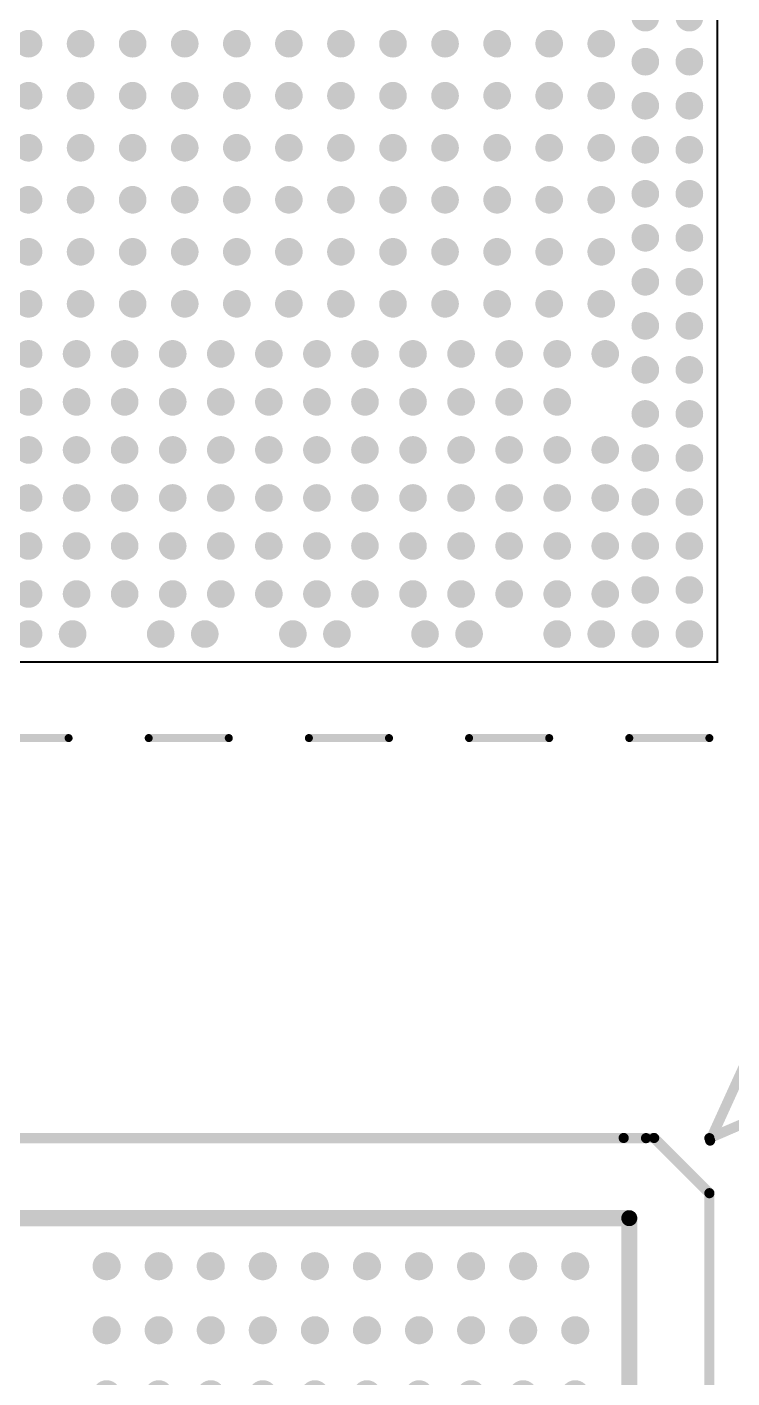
# Model space of a CAD drawing. Extents: x 109.4 to 149.6, y 97.5 to 152.5.
# Drawn here: x 129.52 to 138.32, y 107.98 to 124.86 of the extents above; entities that cross this region are included whole.
import ezdxf

# ---------------------------------------------------------------- set-up
doc = ezdxf.new("R2010")
doc.units = 0
doc.header["$MEASUREMENT"] = 0
doc.layers.get('0').update_dxf_attribs({"linetype": 'CONTINUOUS'})
for name, color, linetype in [('DRIL_PLTE_THRU_01', 3, 'CONTINUOUS'), ('DRIL_PLTE_THRU_02', 171, 'CONTINUOUS'), ('DRIL_PLTE_THRU_03', 34, 'CONTINUOUS'), ('DRIL_PLTE_THRU_04', 1, 'CONTINUOUS'), ('DRIL_PLTE_THRU_05', 171, 'CONTINUOUS'), ('DRIL_PLTE_THRU_06', 136, 'CONTINUOUS'), ('DRIL_PLTE_THRU_07', 216, 'CONTINUOUS'), ('DRIL_PLTE_THRU_08', 2, 'CONTINUOUS'), ('DRIL_PLTE_THRU_09', 6, 'CONTINUOUS'), ('DRIL_PLTE_THRU_10', 106, 'CONTINUOUS'), ('DRIL_PLTE_THRU_11', 171, 'CONTINUOUS'), ('DRIL_PLTE_THRU_12', 176, 'CONTINUOUS'), ('PADS_BOT', 5, 'CONTINUOUS'), ('PADS_INNER', 96, 'CONTINUOUS'), ('PADS_TOP', 96, 'CONTINUOUS'), ('PADS_XR_121', 254, 'CONTINUOUS'), ('PADS_XR_122', 96, 'CONTINUOUS'), ('PADS_XR_123', 3, 'CONTINUOUS'), ('PADS_XR_128', 255, 'CONTINUOUS'), ('PART_TOP_2DLINE_00', 254, 'CONTINUOUS'), ('PART_TOP_2DLINE_01', 254, 'CONTINUOUS'), ('PART_TOP_2DLINE_126', 253, 'CONTINUOUS')]:
    doc.layers.add(name, color=color, linetype=linetype)

# ---------------------------------------------------------------- blocks, each defined once
blk = doc.blocks.new('SMOOTH_0$0254')
at = {"const_width": 0.0127}
blk.add_lwpolyline([(-0.00635, 0, 1), (0.00635, 0, 1)], format="xyb", close=True, dxfattribs=at)
blk = doc.blocks.new('SMOOTH_0$0999993333')
at = {"const_width": 0.05}
blk.add_lwpolyline([(-0.025, 0, 1), (0.025, 0, 1)], format="xyb", close=True, dxfattribs=at)
blk = doc.blocks.new('PART_BODY_TOP_741')
at = {"layer": 'PART_TOP_2DLINE_01', "const_width": 0.1}
for points in [[(-9, -0.5), (-9, 0.5)], [(-9, -2.5), (-9, -1.5)], [(-9, -4.5), (-9, -3.5)], [(-9, -6.5), (-9, -5.5)], [(-9, -8.5), (-9, -7.5)]]:
    blk.add_lwpolyline(points, dxfattribs=at)
at = {"layer": 'PART_TOP_2DLINE_126', "const_width": 0.0254}
blk.add_lwpolyline([(-8.05, -8.6), (-8.05, 8.6), (8.05, 8.6), (8.05, -8.6)], close=True, dxfattribs=at)
blk.add_lwpolyline([(-8.05, -8.6), (-8.05, 8.6), (8.05, 8.6), (8.05, -8.6)], close=True, dxfattribs=at)
at = {"layer": 'PART_TOP_2DLINE_01'}
for p in [(-9, -0.5), (-9, -1.5), (-9, -2.5), (-9, -3.5), (-9, -4.5), (-9, -5.5), (-9, -6.5), (-9, -7.5), (-9, -8.5)]:
    blk.add_blockref('SMOOTH_0$0999993333', p, dxfattribs=at)
at = {"layer": 'PART_TOP_2DLINE_126'}
blk.add_blockref('SMOOTH_0$0254', (-8.05, -8.6), dxfattribs=at)
blk.add_blockref('SMOOTH_0$0254', (-8.05, -8.6), dxfattribs=at)
blk = doc.blocks.new('DRIL_HOLE_0')
blk.add_lwpolyline([(0, 0, 1), (0, 0, 1)], format="xyb", close=True)
blk = doc.blocks.new('PAD_0')
blk.add_lwpolyline([(0, 0, 1), (0, 0, 1)], format="xyb", close=True)
blk = doc.blocks.new('PAD_24')
at = {"const_width": 0.172504}
blk.add_lwpolyline([(0, -0.086252, 1), (0, 0.086252, 1)], format="xyb", close=True, dxfattribs=at)
blk = doc.blocks.new('PAD_25')
at = {"const_width": 0.122504}
blk.add_lwpolyline([(0, -0.061252, 1), (0, 0.061252, 1)], format="xyb", close=True, dxfattribs=at)
blk = doc.blocks.new('STK_TOP_27')
at = {"layer": 'DRIL_PLTE_THRU_01'}
blk.add_blockref('DRIL_HOLE_0', (0, 0), dxfattribs=at)
at = {"layer": 'DRIL_PLTE_THRU_02'}
blk.add_blockref('DRIL_HOLE_0', (0, 0), dxfattribs=at)
at = {"layer": 'DRIL_PLTE_THRU_03'}
blk.add_blockref('DRIL_HOLE_0', (0, 0), dxfattribs=at)
at = {"layer": 'DRIL_PLTE_THRU_04'}
blk.add_blockref('DRIL_HOLE_0', (0, 0), dxfattribs=at)
at = {"layer": 'DRIL_PLTE_THRU_05'}
blk.add_blockref('DRIL_HOLE_0', (0, 0), dxfattribs=at)
at = {"layer": 'DRIL_PLTE_THRU_06'}
blk.add_blockref('DRIL_HOLE_0', (0, 0), dxfattribs=at)
at = {"layer": 'DRIL_PLTE_THRU_07'}
blk.add_blockref('DRIL_HOLE_0', (0, 0), dxfattribs=at)
at = {"layer": 'DRIL_PLTE_THRU_08'}
blk.add_blockref('DRIL_HOLE_0', (0, 0), dxfattribs=at)
at = {"layer": 'DRIL_PLTE_THRU_09'}
blk.add_blockref('DRIL_HOLE_0', (0, 0), dxfattribs=at)
at = {"layer": 'DRIL_PLTE_THRU_10'}
blk.add_blockref('DRIL_HOLE_0', (0, 0), dxfattribs=at)
at = {"layer": 'DRIL_PLTE_THRU_11'}
blk.add_blockref('DRIL_HOLE_0', (0, 0), dxfattribs=at)
at = {"layer": 'DRIL_PLTE_THRU_12'}
blk.add_blockref('DRIL_HOLE_0', (0, 0), dxfattribs=at)
at = {"layer": 'PADS_BOT'}
blk.add_blockref('PAD_0', (0, 0), dxfattribs=at)
at = {"layer": 'PADS_INNER'}
blk.add_blockref('PAD_0', (0, 0), dxfattribs=at)
at = {"layer": 'PADS_TOP'}
blk.add_blockref('PAD_25', (0, 0), dxfattribs=at)
at = {"layer": 'PADS_XR_121'}
blk.add_blockref('PAD_24', (0, 0), dxfattribs=at)
at = {"layer": 'PADS_XR_123'}
blk.add_blockref('PAD_25', (0, 0), dxfattribs=at)
blk = doc.blocks.new('SYM_TOP_43')
for name, p in [('PART_BODY_TOP_741', (0, 0)), ('STK_TOP_27', (-7.7, 0)), ('STK_TOP_27', (-7.2, 0)), ('STK_TOP_27', (-6.6, 0)), ('STK_TOP_27', (-6, 0)), ('STK_TOP_27', (-5.4, 0)), ('STK_TOP_27', (-4.8, 0)), ('STK_TOP_27', (-4.2, 0)), ('STK_TOP_27', (-3.575, 0)), ('STK_TOP_27', (-2.925, 0)), ('STK_TOP_27', (-2.275, 0)), ('STK_TOP_27', (-1.625, 0)), ('STK_TOP_27', (-0.975, 0)), ('STK_TOP_27', (-0.325, 0)), ('STK_TOP_27', (-7.7, -0.55)), ('STK_TOP_27', (-7.2, -0.6)), ('STK_TOP_27', (-6.6, -0.6)), ('STK_TOP_27', (-6, -0.6)), ('STK_TOP_27', (-5.4, -0.6)), ('STK_TOP_27', (-4.8, -0.6)), ('STK_TOP_27', (-4.2, -0.6)), ('STK_TOP_27', (-3.575, -0.65)), ('STK_TOP_27', (-2.925, -0.65)), ('STK_TOP_27', (-2.275, -0.65)), ('STK_TOP_27', (-1.625, -0.65)), ('STK_TOP_27', (-0.975, -0.65)), ('STK_TOP_27', (-0.325, -0.65)), ('STK_TOP_27', (-7.2, -1.2)), ('STK_TOP_27', (-6.6, -1.2)), ('STK_TOP_27', (-6, -1.2)), ('STK_TOP_27', (-5.4, -1.2)), ('STK_TOP_27', (-4.8, -1.2)), ('STK_TOP_27', (-4.2, -1.2)), ('STK_TOP_27', (-3.575, -1.3)), ('STK_TOP_27', (-2.925, -1.3)), ('STK_TOP_27', (-2.275, -1.3)), ('STK_TOP_27', (-1.625, -1.3)), ('STK_TOP_27', (-0.975, -1.3)), ('STK_TOP_27', (-0.325, -1.3)), ('STK_TOP_27', (-7.7, -1.65)), ('STK_TOP_27', (-7.2, -1.8)), ('STK_TOP_27', (-6.6, -1.8)), ('STK_TOP_27', (-6, -1.8)), ('STK_TOP_27', (-5.4, -1.8)), ('STK_TOP_27', (-4.8, -1.8)), ('STK_TOP_27', (-4.2, -1.8)), ('STK_TOP_27', (-3.575, -1.95)), ('STK_TOP_27', (-2.925, -1.95)), ('STK_TOP_27', (-2.275, -1.95)), ('STK_TOP_27', (-1.625, -1.95)), ('STK_TOP_27', (-0.975, -1.95)), ('STK_TOP_27', (-0.325, -1.95)), ('STK_TOP_27', (-7.7, -2.2)), ('STK_TOP_27', (-7.2, -2.4)), ('STK_TOP_27', (-6.6, -2.4)), ('STK_TOP_27', (-6, -2.4)), ('STK_TOP_27', (-5.4, -2.4)), ('STK_TOP_27', (-4.8, -2.4)), ('STK_TOP_27', (-4.2, -2.4)), ('STK_TOP_27', (-3.575, -2.6)), ('STK_TOP_27', (-2.925, -2.6)), ('STK_TOP_27', (-2.275, -2.6)), ('STK_TOP_27', (-1.625, -2.6)), ('STK_TOP_27', (-0.975, -2.6)), ('STK_TOP_27', (-0.325, -2.6)), ('STK_TOP_27', (-7.2, -3)), ('STK_TOP_27', (-6.6, -3)), ('STK_TOP_27', (-6, -3)), ('STK_TOP_27', (-5.4, -3)), ('STK_TOP_27', (-4.8, -3)), ('STK_TOP_27', (-4.2, -3)), ('STK_TOP_27', (-7.7, -3.3)), ('STK_TOP_27', (-3.575, -3.25)), ('STK_TOP_27', (-2.925, -3.25)), ('STK_TOP_27', (-2.275, -3.25)), ('STK_TOP_27', (-1.625, -3.25)), ('STK_TOP_27', (-0.975, -3.25)), ('STK_TOP_27', (-0.325, -3.25)), ('STK_TOP_27', (-7.2, -3.6)), ('STK_TOP_27', (-6.6, -3.6)), ('STK_TOP_27', (-6, -3.6)), ('STK_TOP_27', (-5.4, -3.6)), ('STK_TOP_27', (-4.8, -3.6)), ('STK_TOP_27', (-4.2, -3.6)), ('STK_TOP_27', (-7.7, -3.85)), ('STK_TOP_27', (-3.575, -3.9)), ('STK_TOP_27', (-2.925, -3.9)), ('STK_TOP_27', (-2.275, -3.9)), ('STK_TOP_27', (-1.625, -3.9)), ('STK_TOP_27', (-0.975, -3.9)), ('STK_TOP_27', (-0.325, -3.9)), ('STK_TOP_27', (-7.2, -4.2)), ('STK_TOP_27', (-6.6, -4.2)), ('STK_TOP_27', (-6, -4.2)), ('STK_TOP_27', (-5.4, -4.2)), ('STK_TOP_27', (-4.8, -4.2)), ('STK_TOP_27', (-4.2, -4.2)), ('STK_TOP_27', (-3.575, -4.55)), ('STK_TOP_27', (-2.925, -4.55)), ('STK_TOP_27', (-2.275, -4.55)), ('STK_TOP_27', (-1.625, -4.55)), ('STK_TOP_27', (-0.975, -4.55)), ('STK_TOP_27', (-0.325, -4.55)), ('STK_TOP_27', (-7.2, -4.8)), ('STK_TOP_27', (-6.6, -4.8)), ('STK_TOP_27', (-6, -4.8)), ('STK_TOP_27', (-5.4, -4.8)), ('STK_TOP_27', (-4.8, -4.8)), ('STK_TOP_27', (-4.2, -4.8)), ('STK_TOP_27', (-7.7, -4.95)), ('STK_TOP_27', (-3.575, -5.2)), ('STK_TOP_27', (-2.925, -5.2)), ('STK_TOP_27', (-2.275, -5.2)), ('STK_TOP_27', (-1.625, -5.2)), ('STK_TOP_27', (-0.975, -5.2)), ('STK_TOP_27', (-0.325, -5.2)), ('STK_TOP_27', (-7.2, -5.4)), ('STK_TOP_27', (-6.6, -5.4)), ('STK_TOP_27', (-6, -5.4)), ('STK_TOP_27', (-5.4, -5.4)), ('STK_TOP_27', (-4.8, -5.4)), ('STK_TOP_27', (-4.2, -5.4)), ('STK_TOP_27', (-7.7, -5.5)), ('STK_TOP_27', (-3.575, -5.85)), ('STK_TOP_27', (-2.925, -5.85)), ('STK_TOP_27', (-2.275, -5.85)), ('STK_TOP_27', (-1.625, -5.85)), ('STK_TOP_27', (-0.975, -5.85)), ('STK_TOP_27', (-0.325, -5.85)), ('STK_TOP_27', (-7.2, -6)), ('STK_TOP_27', (-6.6, -6)), ('STK_TOP_27', (-6, -6)), ('STK_TOP_27', (-5.4, -6)), ('STK_TOP_27', (-4.8, -6)), ('STK_TOP_27', (-4.2, -6)), ('STK_TOP_27', (-3.575, -6.5)), ('STK_TOP_27', (-2.925, -6.5)), ('STK_TOP_27', (-2.275, -6.5)), ('STK_TOP_27', (-1.625, -6.5)), ('STK_TOP_27', (-0.975, -6.5)), ('STK_TOP_27', (-0.325, -6.5)), ('STK_TOP_27', (-7.7, -6.6)), ('STK_TOP_27', (-7.2, -6.6)), ('STK_TOP_27', (-6.6, -6.6)), ('STK_TOP_27', (-6, -6.6)), ('STK_TOP_27', (-5.4, -6.6)), ('STK_TOP_27', (-4.8, -6.6)), ('STK_TOP_27', (-4.2, -6.6)), ('STK_TOP_27', (-7.7, -7.15)), ('STK_TOP_27', (-7.2, -7.2)), ('STK_TOP_27', (-6.6, -7.2)), ('STK_TOP_27', (-6, -7.2)), ('STK_TOP_27', (-5.4, -7.2)), ('STK_TOP_27', (-4.2, -7.2)), ('STK_TOP_27', (-3.575, -7.15)), ('STK_TOP_27', (-2.925, -7.15)), ('STK_TOP_27', (-2.275, -7.15)), ('STK_TOP_27', (-1.625, -7.15)), ('STK_TOP_27', (-0.975, -7.15)), ('STK_TOP_27', (-0.325, -7.15)), ('STK_TOP_27', (-7.7, -7.7)), ('STK_TOP_27', (-7.15, -7.7)), ('STK_TOP_27', (-6.6, -7.7)), ('STK_TOP_27', (-6.05, -7.7)), ('STK_TOP_27', (-5.5, -7.7)), ('STK_TOP_27', (-4.95, -7.7)), ('STK_TOP_27', (-4.4, -7.7)), ('STK_TOP_27', (-3.85, -7.7)), ('STK_TOP_27', (-3.3, -7.7)), ('STK_TOP_27', (-2.75, -7.7)), ('STK_TOP_27', (-2.2, -7.7)), ('STK_TOP_27', (-1.65, -7.7)), ('STK_TOP_27', (-1.1, -7.7)), ('STK_TOP_27', (-0.55, -7.7)), ('STK_TOP_27', (0, -7.7)), ('STK_TOP_27', (-7.7, -8.25)), ('STK_TOP_27', (-7.15, -8.25)), ('STK_TOP_27', (-6.6, -8.25)), ('STK_TOP_27', (-6.05, -8.25)), ('STK_TOP_27', (-5.5, -8.25)), ('STK_TOP_27', (-4.95, -8.25)), ('STK_TOP_27', (-4.4, -8.25)), ('STK_TOP_27', (-3.85, -8.25)), ('STK_TOP_27', (-3.3, -8.25)), ('STK_TOP_27', (-2.75, -8.25)), ('STK_TOP_27', (-2.2, -8.25)), ('STK_TOP_27', (-1.65, -8.25)), ('STK_TOP_27', (-1.1, -8.25)), ('STK_TOP_27', (-0.55, -8.25)), ('STK_TOP_27', (0, -8.25))]:
    blk.add_blockref(name, p)
blk = doc.blocks.new('PART_TOP_592')
blk.add_blockref('SYM_TOP_43', (0, 0))
blk = doc.blocks.new('SMOOTH_0$127')
at = {"const_width": 0.0635}
blk.add_lwpolyline([(-0.03175, 0, 1), (0.03175, 0, 1)], format="xyb", close=True, dxfattribs=at)
blk = doc.blocks.new('SMOOTH_0$199898')
at = {"const_width": 0.099949}
blk.add_lwpolyline([(-0.049974, 0, 1), (0.049974, 0, 1)], format="xyb", close=True, dxfattribs=at)
blk = doc.blocks.new('PART_BODY_TOP_743')
at = {"layer": 'PART_TOP_2DLINE_00'}
for points, const_width in [([(-6.604, 9.906), (-7.366, 9.144)], 0.127), ([(-6, 8.5), (-6.604, 9.906)], 0.127), ([(-7.366, 9.144), (-5.969, 8.509)], 0.127), ([(-5.312, 8.5), (-6.002, 7.81)], 0.127), ([(6, 8.5), (-5.312, 8.5)], 0.127), ([(6, -8.5), (6, 8.5)], 0.127), ([(-6.002, 7.81), (-6.002, 7.43)], 0.127), ([(-6, 7.709), (-6, -8.5)], 0.127), ([(-5, 7.5), (5, 7.5)], 0.2), ([(-5, -7.5), (-5, 7.5)], 0.2), ([(5, 7.5), (5, -7.5)], 0.2), ([(5, -7.5), (-5, -7.5)], 0.2), ([(-6, -8.5), (6, -8.5)], 0.127)]:
    blk.add_lwpolyline(points, dxfattribs=dict(at, const_width=const_width))
for name, p in [('SMOOTH_0$127', (-6.604, 9.906)), ('SMOOTH_0$127', (-6.604, 9.906)), ('SMOOTH_0$127', (-7.366, 9.144)), ('SMOOTH_0$127', (-7.366, 9.144)), ('SMOOTH_0$127', (-6, 8.5)), ('SMOOTH_0$127', (-5.969, 8.509)), ('SMOOTH_0$127', (-5.312, 8.5)), ('SMOOTH_0$127', (-5.312, 8.5)), ('SMOOTH_0$127', (6, 8.5)), ('SMOOTH_0$127', (6, 8.5)), ('SMOOTH_0$127', (-6.002, 7.81)), ('SMOOTH_0$127', (-6.002, 7.81)), ('SMOOTH_0$127', (-6, 7.709)), ('SMOOTH_0$199898', (-5, 7.5)), ('SMOOTH_0$199898', (-5, 7.5)), ('SMOOTH_0$199898', (5, 7.5)), ('SMOOTH_0$199898', (5, 7.5)), ('SMOOTH_0$127', (-6.002, 7.43)), ('SMOOTH_0$199898', (-5, -7.5)), ('SMOOTH_0$199898', (-5, -7.5)), ('SMOOTH_0$199898', (5, -7.5)), ('SMOOTH_0$199898', (5, -7.5)), ('SMOOTH_0$127', (-6, -8.5)), ('SMOOTH_0$127', (-6, -8.5)), ('SMOOTH_0$127', (6, -8.5)), ('SMOOTH_0$127', (6, -8.5))]:
    blk.add_blockref(name, p, dxfattribs=at)
blk = doc.blocks.new('PAD_26')
at = {"const_width": 0.175}
blk.add_lwpolyline([(0, -0.088, 1), (0, 0.088, 1)], format="xyb", close=True, dxfattribs=at)
blk = doc.blocks.new('PAD_27')
at = {"const_width": 0.15}
blk.add_lwpolyline([(0, -0.075, 1), (0, 0.075, 1)], format="xyb", close=True, dxfattribs=at)
blk = doc.blocks.new('STK_TOP_26')
at = {"layer": 'DRIL_PLTE_THRU_01'}
blk.add_blockref('DRIL_HOLE_0', (0, 0), dxfattribs=at)
at = {"layer": 'DRIL_PLTE_THRU_02'}
blk.add_blockref('DRIL_HOLE_0', (0, 0), dxfattribs=at)
at = {"layer": 'DRIL_PLTE_THRU_03'}
blk.add_blockref('DRIL_HOLE_0', (0, 0), dxfattribs=at)
at = {"layer": 'DRIL_PLTE_THRU_04'}
blk.add_blockref('DRIL_HOLE_0', (0, 0), dxfattribs=at)
at = {"layer": 'DRIL_PLTE_THRU_05'}
blk.add_blockref('DRIL_HOLE_0', (0, 0), dxfattribs=at)
at = {"layer": 'DRIL_PLTE_THRU_06'}
blk.add_blockref('DRIL_HOLE_0', (0, 0), dxfattribs=at)
at = {"layer": 'DRIL_PLTE_THRU_07'}
blk.add_blockref('DRIL_HOLE_0', (0, 0), dxfattribs=at)
at = {"layer": 'DRIL_PLTE_THRU_08'}
blk.add_blockref('DRIL_HOLE_0', (0, 0), dxfattribs=at)
at = {"layer": 'DRIL_PLTE_THRU_09'}
blk.add_blockref('DRIL_HOLE_0', (0, 0), dxfattribs=at)
at = {"layer": 'DRIL_PLTE_THRU_10'}
blk.add_blockref('DRIL_HOLE_0', (0, 0), dxfattribs=at)
at = {"layer": 'DRIL_PLTE_THRU_11'}
blk.add_blockref('DRIL_HOLE_0', (0, 0), dxfattribs=at)
at = {"layer": 'DRIL_PLTE_THRU_12'}
blk.add_blockref('DRIL_HOLE_0', (0, 0), dxfattribs=at)
at = {"layer": 'PADS_BOT'}
blk.add_blockref('PAD_0', (0, 0), dxfattribs=at)
at = {"layer": 'PADS_INNER'}
blk.add_blockref('PAD_0', (0, 0), dxfattribs=at)
at = {"layer": 'PADS_TOP'}
blk.add_blockref('PAD_27', (0, 0), dxfattribs=at)
at = {"layer": 'PADS_XR_121'}
blk.add_blockref('PAD_26', (0, 0), dxfattribs=at)
at = {"layer": 'PADS_XR_122'}
blk.add_blockref('PAD_0', (0, 0), dxfattribs=at)
at = {"layer": 'PADS_XR_123'}
blk.add_blockref('PAD_27', (0, 0), dxfattribs=at)
at = {"layer": 'PADS_XR_128'}
blk.add_blockref('PAD_0', (0, 0), dxfattribs=at)
blk = doc.blocks.new('SYM_TOP_45')
for name, p in [('PART_BODY_TOP_743', (0, 0)), ('STK_TOP_26', (-4.4, 6.825)), ('STK_TOP_26', (-3.6, 6.825)), ('STK_TOP_26', (-2.8, 6.825)), ('STK_TOP_26', (-2, 6.825)), ('STK_TOP_26', (-1.2, 6.825)), ('STK_TOP_26', (1.2, 6.825)), ('STK_TOP_26', (2, 6.825)), ('STK_TOP_26', (2.8, 6.825)), ('STK_TOP_26', (3.6, 6.825)), ('STK_TOP_26', (4.4, 6.825)), ('STK_TOP_26', (-4.4, 6.175)), ('STK_TOP_26', (-3.6, 6.175)), ('STK_TOP_26', (-2.8, 6.175)), ('STK_TOP_26', (-2, 6.175)), ('STK_TOP_26', (-1.2, 6.175)), ('STK_TOP_26', (1.2, 6.175)), ('STK_TOP_26', (2, 6.175)), ('STK_TOP_26', (2.8, 6.175)), ('STK_TOP_26', (3.6, 6.175)), ('STK_TOP_26', (4.4, 6.175)), ('STK_TOP_26', (-4.4, 5.525)), ('STK_TOP_26', (-3.6, 5.525)), ('STK_TOP_26', (-2.8, 5.525)), ('STK_TOP_26', (-2, 5.525)), ('STK_TOP_26', (-1.2, 5.525)), ('STK_TOP_26', (1.2, 5.525)), ('STK_TOP_26', (2, 5.525)), ('STK_TOP_26', (2.8, 5.525)), ('STK_TOP_26', (3.6, 5.525)), ('STK_TOP_26', (4.4, 5.525)), ('STK_TOP_26', (-4.4, 4.875)), ('STK_TOP_26', (-3.6, 4.875)), ('STK_TOP_26', (-2.8, 4.875)), ('STK_TOP_26', (-2, 4.875)), ('STK_TOP_26', (-1.2, 4.875)), ('STK_TOP_26', (1.2, 4.875)), ('STK_TOP_26', (2, 4.875)), ('STK_TOP_26', (2.8, 4.875)), ('STK_TOP_26', (3.6, 4.875)), ('STK_TOP_26', (4.4, 4.875)), ('STK_TOP_26', (-4.4, 4.225)), ('STK_TOP_26', (-3.6, 4.225)), ('STK_TOP_26', (-2.8, 4.225)), ('STK_TOP_26', (-2, 4.225)), ('STK_TOP_26', (-1.2, 4.225)), ('STK_TOP_26', (1.2, 4.225)), ('STK_TOP_26', (2, 4.225)), ('STK_TOP_26', (2.8, 4.225)), ('STK_TOP_26', (3.6, 4.225)), ('STK_TOP_26', (4.4, 4.225)), ('STK_TOP_26', (-4.4, 3.575)), ('STK_TOP_26', (-3.6, 3.575)), ('STK_TOP_26', (-2.8, 3.575)), ('STK_TOP_26', (-2, 3.575)), ('STK_TOP_26', (-1.2, 3.575)), ('STK_TOP_26', (1.2, 3.575)), ('STK_TOP_26', (2, 3.575)), ('STK_TOP_26', (2.8, 3.575)), ('STK_TOP_26', (3.6, 3.575)), ('STK_TOP_26', (4.4, 3.575)), ('STK_TOP_26', (-4.4, 2.925)), ('STK_TOP_26', (-3.6, 2.925)), ('STK_TOP_26', (-2.8, 2.925)), ('STK_TOP_26', (-2, 2.925)), ('STK_TOP_26', (-1.2, 2.925)), ('STK_TOP_26', (1.2, 2.925)), ('STK_TOP_26', (2, 2.925)), ('STK_TOP_26', (2.8, 2.925)), ('STK_TOP_26', (3.6, 2.925)), ('STK_TOP_26', (4.4, 2.925)), ('STK_TOP_26', (-4.4, 2.275)), ('STK_TOP_26', (-3.6, 2.275)), ('STK_TOP_26', (-2.8, 2.275)), ('STK_TOP_26', (-2, 2.275)), ('STK_TOP_26', (-1.2, 2.275)), ('STK_TOP_26', (1.2, 2.275)), ('STK_TOP_26', (2, 2.275)), ('STK_TOP_26', (2.8, 2.275)), ('STK_TOP_26', (3.6, 2.275)), ('STK_TOP_26', (4.4, 2.275)), ('STK_TOP_26', (-4.4, 1.625)), ('STK_TOP_26', (-3.6, 1.625)), ('STK_TOP_26', (-2.8, 1.625)), ('STK_TOP_26', (-2, 1.625)), ('STK_TOP_26', (-1.2, 1.625)), ('STK_TOP_26', (1.2, 1.625)), ('STK_TOP_26', (2, 1.625)), ('STK_TOP_26', (2.8, 1.625)), ('STK_TOP_26', (3.6, 1.625)), ('STK_TOP_26', (4.4, 1.625)), ('STK_TOP_26', (-4.4, 0.975)), ('STK_TOP_26', (-3.6, 0.975)), ('STK_TOP_26', (-2.8, 0.975)), ('STK_TOP_26', (-2, 0.975)), ('STK_TOP_26', (-1.2, 0.975)), ('STK_TOP_26', (1.2, 0.975)), ('STK_TOP_26', (2, 0.975)), ('STK_TOP_26', (2.8, 0.975)), ('STK_TOP_26', (3.6, 0.975)), ('STK_TOP_26', (4.4, 0.975)), ('STK_TOP_26', (-4.4, -0.975)), ('STK_TOP_26', (-3.6, -0.975)), ('STK_TOP_26', (-2.8, -0.975)), ('STK_TOP_26', (-2, -0.975)), ('STK_TOP_26', (-1.2, -0.975)), ('STK_TOP_26', (1.2, -0.975)), ('STK_TOP_26', (2, -0.975)), ('STK_TOP_26', (2.8, -0.975)), ('STK_TOP_26', (3.6, -0.975)), ('STK_TOP_26', (4.4, -0.975)), ('STK_TOP_26', (-4.4, -1.625)), ('STK_TOP_26', (-3.6, -1.625)), ('STK_TOP_26', (-2.8, -1.625)), ('STK_TOP_26', (-2, -1.625)), ('STK_TOP_26', (-1.2, -1.625)), ('STK_TOP_26', (1.2, -1.625)), ('STK_TOP_26', (2, -1.625)), ('STK_TOP_26', (2.8, -1.625)), ('STK_TOP_26', (3.6, -1.625)), ('STK_TOP_26', (4.4, -1.625)), ('STK_TOP_26', (-4.4, -2.275)), ('STK_TOP_26', (-3.6, -2.275)), ('STK_TOP_26', (-2.8, -2.275)), ('STK_TOP_26', (-2, -2.275)), ('STK_TOP_26', (-1.2, -2.275)), ('STK_TOP_26', (1.2, -2.275)), ('STK_TOP_26', (2, -2.275)), ('STK_TOP_26', (2.8, -2.275)), ('STK_TOP_26', (3.6, -2.275)), ('STK_TOP_26', (4.4, -2.275)), ('STK_TOP_26', (-4.4, -2.925)), ('STK_TOP_26', (-3.6, -2.925)), ('STK_TOP_26', (-2.8, -2.925)), ('STK_TOP_26', (-2, -2.925)), ('STK_TOP_26', (-1.2, -2.925)), ('STK_TOP_26', (1.2, -2.925)), ('STK_TOP_26', (2, -2.925)), ('STK_TOP_26', (2.8, -2.925)), ('STK_TOP_26', (3.6, -2.925)), ('STK_TOP_26', (4.4, -2.925)), ('STK_TOP_26', (-4.4, -3.575)), ('STK_TOP_26', (-3.6, -3.575)), ('STK_TOP_26', (-2.8, -3.575)), ('STK_TOP_26', (-2, -3.575)), ('STK_TOP_26', (-1.2, -3.575)), ('STK_TOP_26', (1.2, -3.575)), ('STK_TOP_26', (2, -3.575)), ('STK_TOP_26', (2.8, -3.575)), ('STK_TOP_26', (3.6, -3.575)), ('STK_TOP_26', (4.4, -3.575)), ('STK_TOP_26', (-4.4, -4.225)), ('STK_TOP_26', (-3.6, -4.225)), ('STK_TOP_26', (-2.8, -4.225)), ('STK_TOP_26', (-2, -4.225)), ('STK_TOP_26', (-1.2, -4.225)), ('STK_TOP_26', (1.2, -4.225)), ('STK_TOP_26', (2, -4.225)), ('STK_TOP_26', (2.8, -4.225)), ('STK_TOP_26', (3.6, -4.225)), ('STK_TOP_26', (4.4, -4.225)), ('STK_TOP_26', (-4.4, -4.875)), ('STK_TOP_26', (-3.6, -4.875)), ('STK_TOP_26', (-2.8, -4.875)), ('STK_TOP_26', (-2, -4.875)), ('STK_TOP_26', (-1.2, -4.875)), ('STK_TOP_26', (1.2, -4.875)), ('STK_TOP_26', (2, -4.875)), ('STK_TOP_26', (2.8, -4.875)), ('STK_TOP_26', (3.6, -4.875)), ('STK_TOP_26', (4.4, -4.875)), ('STK_TOP_26', (-4.4, -5.525)), ('STK_TOP_26', (-3.6, -5.525)), ('STK_TOP_26', (-2.8, -5.525)), ('STK_TOP_26', (-2, -5.525)), ('STK_TOP_26', (-1.2, -5.525)), ('STK_TOP_26', (1.2, -5.525)), ('STK_TOP_26', (2, -5.525)), ('STK_TOP_26', (2.8, -5.525)), ('STK_TOP_26', (3.6, -5.525)), ('STK_TOP_26', (4.4, -5.525)), ('STK_TOP_26', (-4.4, -6.175)), ('STK_TOP_26', (-3.6, -6.175)), ('STK_TOP_26', (-2.8, -6.175)), ('STK_TOP_26', (-2, -6.175)), ('STK_TOP_26', (-1.2, -6.175)), ('STK_TOP_26', (1.2, -6.175)), ('STK_TOP_26', (2, -6.175)), ('STK_TOP_26', (2.8, -6.175)), ('STK_TOP_26', (3.6, -6.175)), ('STK_TOP_26', (4.4, -6.175)), ('STK_TOP_26', (-4.4, -6.825)), ('STK_TOP_26', (-3.6, -6.825)), ('STK_TOP_26', (-2.8, -6.825)), ('STK_TOP_26', (-2, -6.825)), ('STK_TOP_26', (-1.2, -6.825)), ('STK_TOP_26', (1.2, -6.825)), ('STK_TOP_26', (2, -6.825)), ('STK_TOP_26', (2.8, -6.825)), ('STK_TOP_26', (3.6, -6.825)), ('STK_TOP_26', (4.4, -6.825))]:
    blk.add_blockref(name, p)
blk = doc.blocks.new('PART_TOP_594')
blk.add_blockref('SYM_TOP_45', (0, 0))

msp = doc.modelspace()

# ---------------------------------------------------------------- block references
for name, p, rotation in [('PART_TOP_592', (129.538, 124.972), 90), ('PART_TOP_594', (129.538, 104.974), 270)]:
    msp.add_blockref(name, p, dxfattribs=dict(rotation=rotation))

doc.saveas('drawing.dxf')
